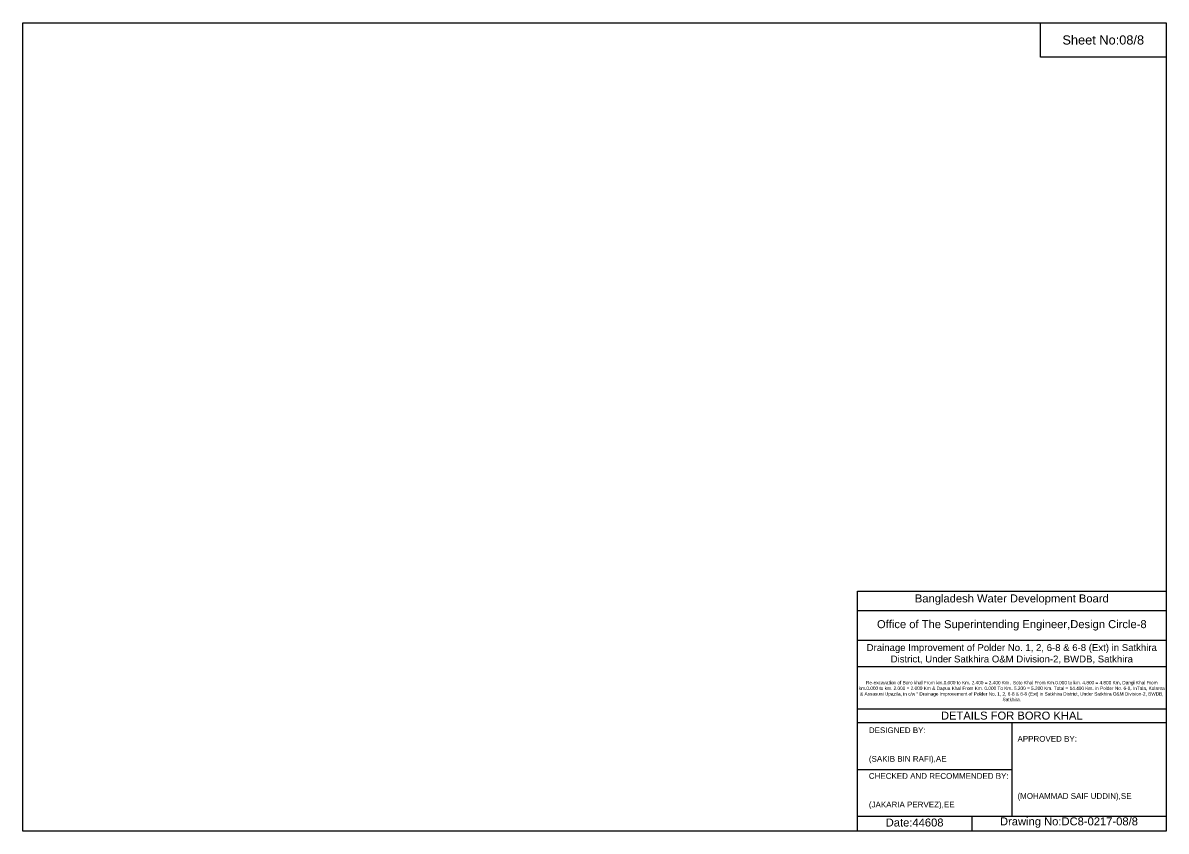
# Model space of a CAD drawing. Header units: inches. Extents: x 91000 to 218000, y -5656 to 30000.
# Drawn here: x 170000 to 178000, y 4344 to 10000 of the extents above; entities that cross this region are included whole.
import ezdxf

# ---------------------------------------------------------------- set-up
doc = ezdxf.new("R2010")
doc.units = ezdxf.units.IN
doc.header["$LTSCALE"] = 7
doc.header["$MEASUREMENT"] = 0
doc.styles.get("Standard").update_dxf_attribs({"font": 'arial.ttf'})

msp = doc.modelspace()

# ---------------------------------------------------------------- linework, layer by layer
for points in [[(170000, 10000), (178000, 10000), (178000, 4344), (170000, 4344)], [(177120, 10000), (178000, 10000), (178000, 9760), (177120, 9760)]]:
    msp.add_lwpolyline(points, close=True)
for points in [[(175840, 4344), (175840, 6024), (178000, 6024)], [(175840, 5888), (178000, 5888)], [(175840, 5680), (178000, 5680)], [(175840, 5496), (178000, 5496)], [(175840, 5200), (178000, 5200)], [(175840, 5104), (178000, 5104)], [(176920, 5104), (176920, 4448)], [(175840, 4776), (176920, 4776)], [(175840, 4448), (178000, 4448)], [(176640, 4448), (176640, 4344)]]:
    msp.add_lwpolyline(points)

# ---------------------------------------------------------------- texts
at = {"attachment_point": 5}
for s, insert, char_height in [('Sheet No:08/8', (177560, 9880), 64), ('Bangladesh Water Development Board', (176920, 5964), 56), ('Office of The Superintending Engineer,Design Circle-8', (176920, 5784), 56)]:
    msp.add_mtext(s, dxfattribs=dict(at, insert=insert, char_height=char_height))
for s, insert, char_height, width, attachment_point in [('Drainage Improvement of Polder No. 1, 2, 6-8 & 6-8 (Ext) in Satkhira District, Under Satkhira O&M Division-2, BWDB, Satkhira', (176920, 5584), 48, 2240, 5), ('Re-excavation of Boro khal From km.0.000 to Km. 2.400 = 2.400 Km , Soto Khal From Km.0.000 to km. 4.800 = 4.800 Km, Dangi Khal From km.0.000 to km. 2.000 = 2.000 Km & Dapua Khal From Km. 0.000 To Km. 5.200 = 5.200 Km. Total = 14.400 Km. in Polder No. 6-8, InTala, Kolaroa & Assasuni Upazila, in c/w “ Drainage Improvement of Polder No. 1, 2, 6-8 & 6-8 (Ext) in Satkhira District, Under Satkhira O&M Division-2, BWDB, Satkhira.', (176920, 5324), 23.565, 2160, 5), ('DETAILS FOR BORO KHAL', (176920, 5152), 56, 2240, 5), ('DESIGNED BY:^J^J^J(SAKIB BIN RAFI),AE', (175920, 4944), 40, 1120, 4), ('APPROVED BY:^J^J^J^J^J^J(MOHAMMAD SAIF UDDIN),SE', (176960, 4784), 40, 1120, 4), ('CHECKED AND RECOMMENDED BY:^J^J^J(JAKARIA PERVEZ),EE', (175920, 4624), 40, 1120, 4), ('Date:44608', (176240, 4404), 56, 1120, 5), ('Drawing No:DC8-0217-08/8', (177320, 4404), 56, 1760, 5)]:
    msp.add_mtext(s, dxfattribs=dict(insert=insert, char_height=char_height, width=width, attachment_point=attachment_point))

doc.saveas('drawing.dxf')
